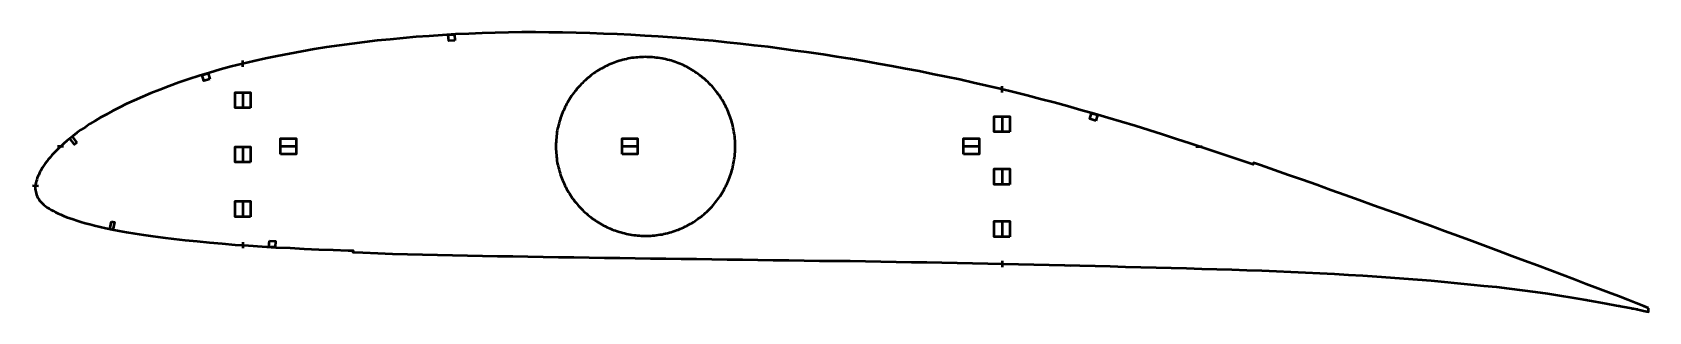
# Model space of a CAD drawing. Header units: metres. Extents: x -4 to 1040, y -7 to 174.
import ezdxf

# ---------------------------------------------------------------- set-up
doc = ezdxf.new("R2010")
doc.units = ezdxf.units.M
doc.layers.add('Layer', color=1, linetype='Continuous', lineweight=50)

msp = doc.modelspace()

# ---------------------------------------------------------------- linework, layer by layer
at = {"layer": 'Layer'}
for p, q in [((392.2, 157.8), (392.2, 158.3)), ((132.2, 151.4), (132.2, 155.4)), ((622.2, 134.8), (622.2, 138.8)), ((132.2, 135.4), (132.2, 124.4)), ((622.2, 119.8), (622.2, 108.8)), ((16.6, 100), (12.6, 100)), ((132.2, 100.3), (132.2, 89.3)), ((167.1, 100), (156.1, 100)), ((334.3, 100), (333.8, 100)), ((387.5, 100), (376.5, 100)), ((450, 100), (450.5, 100)), ((607.9, 100), (596.9, 100)), ((747.3, 100), (751.3, 100)), ((622.2, 86), (622.2, 75)), ((0.4, 74.3), (-3.6, 74.6)), ((132.2, 65.1), (132.2, 54.1)), ((622.2, 52.2), (622.2, 41.2)), ((392.2, 42.2), (392.2, 41.7)), ((132.2, 38.2), (132.2, 34.2)), ((622.2, 26.1), (622.2, 22.1)), ((662.7, 23.4), (666.7, 23.1)), ((965.3, 24), (965.1, 23.5)), ((960.6, 7.3), (960.6, 6.8)), ((1000.2, 1.2), (1000.1, 0.7)), ((1002.7, 9.8), (1002.5, 9.3)), ((1021.4, 2.7), (1021.2, 2.2)), ((1019.9, -2.4), (1019.8, -2.9)), ((1028.6, -4.8), (1032.6, -5.1))]:
    msp.add_line(p, q, dxfattribs=at)
for points in [[(1039.5, -4.5), (1036.4, -3.2), (1031.4, -1.3), (1026, 0.9), (1020.1, 3.2), (1013.6, 5.6), (1006.7, 8.3), (999.3, 11.1), (991.7, 14), (983.7, 17), (975.8, 20.1), (967.7, 23), (959.5, 26.1), (951.3, 29.2), (942.9, 32.4), (934.3, 35.5), (925.7, 38.7), (916.8, 42), (907.8, 45.2), (898.7, 48.6), (889.6, 51.9), (880.4, 55.3), (871.2, 58.6), (862, 61.9), (852.8, 65.3), (843.6, 68.6), (834.5, 71.8), (825.3, 75.1), (816.2, 78.3), (807.2, 81.5), (798.1, 84.7), (789, 87.8), (784.6, 89.3), (784.2, 88.3), (779.7, 89.9), (770.7, 92.9), (761.7, 95.9), (752.7, 98.9), (743.7, 101.8), (734.8, 104.7), (725.8, 107.6), (716.9, 110.4), (708.1, 113.2), (699.3, 115.8), (690.6, 118.5), (681.8, 121), (673.1, 123.5), (664.5, 125.9), (655.8, 128.3), (647.1, 130.6), (638.5, 132.8), (629.8, 135), (621.1, 137.1), (612.4, 139.1), (603.7, 141.1), (595, 143.1), (586.2, 144.9), (577.4, 146.7), (568.7, 148.5), (559.9, 150.2), (551, 151.8), (542.2, 153.4), (533.3, 155), (524.4, 156.5), (515.6, 157.9), (506.7, 159.3), (497.8, 160.6), (488.9, 161.8), (480.1, 163), (471.2, 164.2), (462.3, 165.2), (453.5, 166.2), (444.6, 167.2), (435.8, 168.1), (427, 168.9), (418.1, 169.6), (409.3, 170.3), (400.4, 170.9), (391.6, 171.5), (382.7, 172), (373.9, 172.4), (365, 172.8), (356.2, 173.1), (347.4, 173.3), (338.6, 173.5), (329.8, 173.6), (321.1, 173.7), (312.4, 173.7), (303.8, 173.6), (295.2, 173.4), (286.7, 173.1), (278.1, 172.8), (269.6, 172.4), (261.1, 171.9), (252.6, 171.3), (244.2, 170.7), (235.7, 169.9), (227.4, 169.1), (219, 168.3), (210.7, 167.3), (202.5, 166.3), (194.4, 165.2), (186.3, 164), (178.2, 162.7), (170.3, 161.3), (162.3, 159.8), (154.5, 158.3), (146.9, 156.7), (139.3, 155.1), (132, 153.3), (124.8, 151.5), (117.7, 149.6), (110.8, 147.6), (104, 145.5), (97.4, 143.4), (91, 141.2), (84.7, 138.9), (78.7, 136.6), (72.9, 134.3), (67.4, 132), (62.2, 129.7), (57.2, 127.4), (52.6, 125.2), (48.3, 122.9), (44.2, 120.7), (40.4, 118.6), (36.9, 116.5), (33.6, 114.5), (30.6, 112.5), (27.8, 110.6), (25.2, 108.7), (22.8, 106.9), (20.6, 105.2), (18.6, 103.5), (16.7, 101.8), (14.9, 100.2), (13.3, 98.7), (11.7, 97.2), (10.3, 95.7), (9, 94.3), (7.8, 92.9), (6.7, 91.5), (5.7, 90.2), (4.7, 88.9), (3.8, 87.6), (3, 86.4), (2.3, 85.2), (1.6, 84.1), (1, 82.9), (0.5, 81.7), (0, 80.6), (-0.5, 79.6), (-0.8, 78.5), (-1.1, 77.4), (-1.3, 76.4), (-1.5, 75.4), (-1.6, 74.4), (-1.7, 73.5), (-1.7, 72.5), (-1.6, 71.6), (-1.4, 70.6), (-1.2, 69.7), (-0.9, 68.7), (-0.5, 67.7), (0, 66.8), (0.6, 65.9), (1.3, 64.9), (2.1, 64), (3, 63.2), (3.9, 62.3), (4.9, 61.5), (6, 60.6), (7.2, 59.8), (8.5, 59), (9.9, 58.3), (11.4, 57.5), (13, 56.7), (14.7, 56), (16.5, 55.2), (18.5, 54.4), (20.5, 53.7), (22.7, 52.9), (25.1, 52.1), (27.7, 51.3), (30.4, 50.5), (33.4, 49.7), (36.6, 48.9), (40.1, 48), (43.9, 47.1), (48, 46.3), (52.4, 45.4), (57.2, 44.6), (62.5, 43.7), (68.1, 42.9), (74.2, 42), (80.7, 41.1), (87.7, 40.3), (95, 39.5), (102.7, 38.7), (110.8, 38), (119, 37.2), (127.4, 36.5), (136, 35.9), (144.7, 35.4), (153.6, 34.8), (162.7, 34.4), (171.9, 33.9), (181.2, 33.5), (190.6, 33.1), (200.2, 32.8), (203.4, 32.7), (203.3, 31.6), (209.7, 31.4), (219.3, 31), (228.9, 30.7), (238.5, 30.4), (248.1, 30.2), (257.8, 29.9), (267.6, 29.7), (277.3, 29.5), (287, 29.3), (296.7, 29.1), (306.4, 29), (316.2, 28.8), (326.1, 28.7), (335.9, 28.5), (345.8, 28.4), (355.7, 28.3), (365.6, 28.1), (375.5, 28), (385.4, 27.9), (395.3, 27.7), (405.2, 27.6), (415.1, 27.4), (425.1, 27.3), (435, 27.2), (444.9, 27), (454.8, 26.9), (464.7, 26.8), (474.6, 26.6), (484.6, 26.5), (494.5, 26.4), (504.4, 26.2), (514.3, 26.1), (524.2, 26), (534.1, 25.8), (544, 25.7), (553.8, 25.5), (563.7, 25.3), (573.6, 25.2), (583.4, 25), (593.2, 24.8), (603.1, 24.6), (613, 24.3), (622.9, 24.1), (632.8, 23.9), (642.7, 23.7), (652.6, 23.5), (662.5, 23.3), (672.4, 23), (682.3, 22.8), (692.1, 22.6), (702, 22.3), (711.8, 22.1), (721.6, 21.8), (731.4, 21.6), (741.3, 21.3), (751.1, 21), (760.8, 20.7), (770.5, 20.4), (780.2, 20.1), (789.8, 19.8), (799.3, 19.4), (808.7, 19), (818.1, 18.6), (827.4, 18.1), (836.7, 17.6), (845.9, 17.1), (855.1, 16.6), (864, 16), (872.9, 15.4), (881.6, 14.7), (890.4, 14), (899.1, 13.3), (907.7, 12.5), (916.2, 11.7), (924.7, 10.8), (933.1, 10), (941.4, 9.2), (949.6, 8.2), (957.9, 7.1), (966.2, 6.1), (974.2, 5), (982.1, 3.8), (989.9, 2.5), (997.6, 1.2), (1005, -0.1), (1012.1, -1.4), (1018.7, -2.7), (1025, -3.9), (1030.8, -5), (1036.2, -6.1), (1039.5, -6.8)], [(450, 100), (450, 101.2), (450, 102.4), (449.9, 103.6), (449.8, 104.8), (449.7, 106.1), (449.6, 107.3), (449.4, 108.5), (449.2, 109.7), (449, 110.9), (448.8, 112), (448.5, 113.2), (448.2, 114.4), (447.9, 115.6), (447.6, 116.7), (447.2, 117.9), (446.8, 119.1), (446.4, 120.2), (446, 121.3), (445.5, 122.5), (445, 123.6), (444.5, 124.7), (444, 125.8), (443.4, 126.8), (442.8, 127.9), (442.2, 129), (441.6, 130), (441, 131), (440.3, 132.1), (439.6, 133.1), (438.9, 134), (438.2, 135), (437.4, 136), (436.7, 136.9), (435.9, 137.8), (435.1, 138.8), (434.3, 139.6), (433.4, 140.5), (432.6, 141.4), (431.7, 142.2), (430.8, 143), (429.9, 143.8), (428.9, 144.6), (428, 145.4), (427, 146.1), (426, 146.8), (425, 147.5), (424, 148.2), (423, 148.9), (422, 149.5), (420.9, 150.1), (419.9, 150.7), (418.8, 151.3), (417.7, 151.8), (416.6, 152.4), (415.5, 152.9), (414.4, 153.3), (413.3, 153.8), (412.1, 154.2), (411, 154.6), (409.8, 155), (408.7, 155.4), (407.5, 155.7), (406.3, 156), (405.1, 156.3), (403.9, 156.5), (402.8, 156.8), (401.6, 157), (400.4, 157.2), (399.1, 157.3), (397.9, 157.5), (396.7, 157.6), (395.5, 157.7), (394.3, 157.7), (393.1, 157.7), (391.9, 157.8), (390.7, 157.7), (389.4, 157.7), (388.2, 157.6), (387, 157.5), (385.8, 157.4), (384.6, 157.3), (383.4, 157.1), (382.2, 156.9), (381, 156.7), (379.8, 156.4), (378.6, 156.1), (377.4, 155.9), (376.3, 155.5), (375.1, 155.2), (373.9, 154.8), (372.8, 154.4), (371.6, 154), (370.5, 153.6), (369.4, 153.1), (368.3, 152.6), (367.2, 152.1), (366.1, 151.6), (365, 151), (363.9, 150.4), (362.9, 149.8), (361.8, 149.2), (360.8, 148.5), (359.8, 147.9), (358.8, 147.2), (357.8, 146.5), (356.8, 145.7), (355.9, 145), (354.9, 144.2), (354, 143.4), (353.1, 142.6), (352.2, 141.8), (351.4, 140.9), (350.5, 140.1), (349.7, 139.2), (348.9, 138.3), (348.1, 137.4), (347.3, 136.4), (346.5, 135.5), (345.8, 134.5), (345.1, 133.6), (344.4, 132.6), (343.7, 131.5), (343, 130.5), (342.4, 129.5), (341.8, 128.4), (341.2, 127.4), (340.6, 126.3), (340.1, 125.2), (339.6, 124.1), (339.1, 123), (338.6, 121.9), (338.2, 120.8), (337.7, 119.6), (337.3, 118.5), (337, 117.3), (336.6, 116.2), (336.3, 115), (336, 113.8), (335.7, 112.6), (335.4, 111.5), (335.2, 110.3), (335, 109.1), (334.8, 107.9), (334.7, 106.7), (334.6, 105.5), (334.5, 104.2), (334.4, 103), (334.3, 101.8), (334.3, 100.6), (334.3, 99.4), (334.3, 98.2), (334.4, 97), (334.5, 95.8), (334.6, 94.5), (334.7, 93.3), (334.8, 92.1), (335, 90.9), (335.2, 89.7), (335.4, 88.5), (335.7, 87.4), (336, 86.2), (336.3, 85), (336.6, 83.8), (337, 82.7), (337.3, 81.5), (337.7, 80.4), (338.2, 79.2), (338.6, 78.1), (339.1, 77), (339.6, 75.9), (340.1, 74.8), (340.6, 73.7), (341.2, 72.6), (341.8, 71.6), (342.4, 70.5), (343, 69.5), (343.7, 68.5), (344.4, 67.4), (345.1, 66.4), (345.8, 65.5), (346.5, 64.5), (347.3, 63.6), (348.1, 62.6), (348.9, 61.7), (349.7, 60.8), (350.5, 59.9), (351.4, 59.1), (352.2, 58.2), (353.1, 57.4), (354, 56.6), (354.9, 55.8), (355.9, 55), (356.8, 54.3), (357.8, 53.5), (358.8, 52.8), (359.8, 52.1), (360.8, 51.5), (361.8, 50.8), (362.9, 50.2), (363.9, 49.6), (365, 49), (366.1, 48.4), (367.2, 47.9), (368.3, 47.4), (369.4, 46.9), (370.5, 46.4), (371.6, 46), (372.8, 45.6), (373.9, 45.2), (375.1, 44.8), (376.3, 44.5), (377.4, 44.1), (378.6, 43.9), (379.8, 43.6), (381, 43.3), (382.2, 43.1), (383.4, 42.9), (384.6, 42.7), (385.8, 42.6), (387, 42.5), (388.2, 42.4), (389.4, 42.3), (390.7, 42.3), (391.9, 42.2), (393.1, 42.3), (394.3, 42.3), (395.5, 42.3), (396.7, 42.4), (397.9, 42.5), (399.1, 42.7), (400.4, 42.8), (401.6, 43), (402.8, 43.2), (403.9, 43.5), (405.1, 43.7), (406.3, 44), (407.5, 44.3), (408.7, 44.6), (409.8, 45), (411, 45.4), (412.1, 45.8), (413.3, 46.2), (414.4, 46.7), (415.5, 47.1), (416.6, 47.6), (417.7, 48.2), (418.8, 48.7), (419.9, 49.3), (420.9, 49.9), (422, 50.5), (423, 51.1), (424, 51.8), (425, 52.5), (426, 53.2), (427, 53.9), (428, 54.6), (428.9, 55.4), (429.9, 56.2), (430.8, 57), (431.7, 57.8), (432.6, 58.6), (433.4, 59.5), (434.3, 60.4), (435.1, 61.2), (435.9, 62.2), (436.7, 63.1), (437.4, 64), (438.2, 65), (438.9, 66), (439.6, 66.9), (440.3, 67.9), (441, 69), (441.6, 70), (442.2, 71), (442.8, 72.1), (443.4, 73.2), (444, 74.2), (444.5, 75.3), (445, 76.4), (445.5, 77.5), (446, 78.7), (446.4, 79.8), (446.8, 80.9), (447.2, 82.1), (447.6, 83.3), (447.9, 84.4), (448.2, 85.6), (448.5, 86.8), (448.8, 88), (449, 89.1), (449.2, 90.3), (449.4, 91.5), (449.6, 92.7), (449.7, 93.9), (449.8, 95.2), (449.9, 96.4), (450, 97.6), (450, 98.8), (450, 100)]]:
    msp.add_lwpolyline(points, close=True, dxfattribs=at)
for points in [[(269, 168.3), (265.1, 168.1), (264.8, 172.1), (268.8, 172.3), (269, 168.3)], [(111, 143.5), (107.1, 142.3), (106, 146.1), (109.8, 147.3), (111, 143.5)], [(137.2, 124.9), (127.2, 124.9), (127.2, 134.9), (137.2, 134.9), (137.2, 124.9)], [(627.2, 109.3), (617.2, 109.3), (617.2, 119.3), (627.2, 119.3), (627.2, 109.3)], [(682.7, 116.6), (678.9, 117.7), (680, 121.5), (683.8, 120.4), (682.7, 116.6)], [(25.2, 102.4), (23.6, 101.2), (20.5, 105.1), (22.1, 106.3), (25.2, 102.4)], [(156.6, 95), (156.6, 105), (166.6, 105), (166.6, 95), (156.6, 95)], [(377, 95), (377, 105), (387, 105), (387, 95), (377, 95)], [(597.4, 95), (597.4, 105), (607.4, 105), (607.4, 95), (597.4, 95)], [(137.2, 89.8), (127.2, 89.8), (127.2, 99.8), (137.2, 99.8), (137.2, 89.8)], [(627.2, 75.5), (617.2, 75.5), (617.2, 85.5), (627.2, 85.5), (627.2, 75.5)], [(137.2, 54.6), (127.2, 54.6), (127.2, 64.6), (137.2, 64.6), (137.2, 54.6)], [(47.4, 51.5), (49.4, 51.1), (48.3, 46.2), (46.4, 46.6), (47.4, 51.5)], [(627.2, 41.7), (617.2, 41.7), (617.2, 51.7), (627.2, 51.7), (627.2, 41.7)], [(149.4, 39.1), (153.4, 38.9), (153.1, 34.9), (149.1, 35.1), (149.4, 39.1)]]:
    msp.add_lwpolyline(points, dxfattribs=at)

doc.saveas('drawing.dxf')
